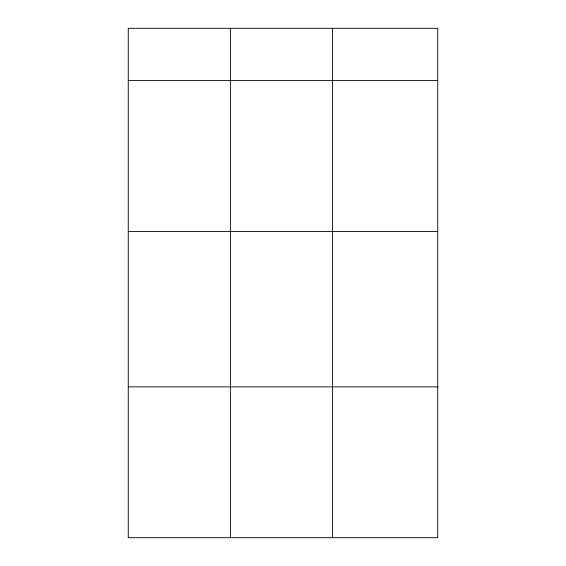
<?xml version="1.0" encoding="UTF-8"?>
<svg xmlns="http://www.w3.org/2000/svg" width="566" height="566" viewBox="0 0 566 566"><rect width="100%" height="100%" fill="white"/><g stroke="black" fill="none" stroke-linecap="round" stroke-linejoin="round"><path stroke-width="0.85" d="M437.737 231.43L437.737 28.3L128.263 28.3L128.263 537.7L437.737 537.7L437.737 231.43L128.263 231.43M128.263 80.584L437.737 80.584M128.263 386.854L437.737 386.854M332.518 28.3L332.518 537.7M230.39 28.3L230.39 537.7"/></g></svg>
